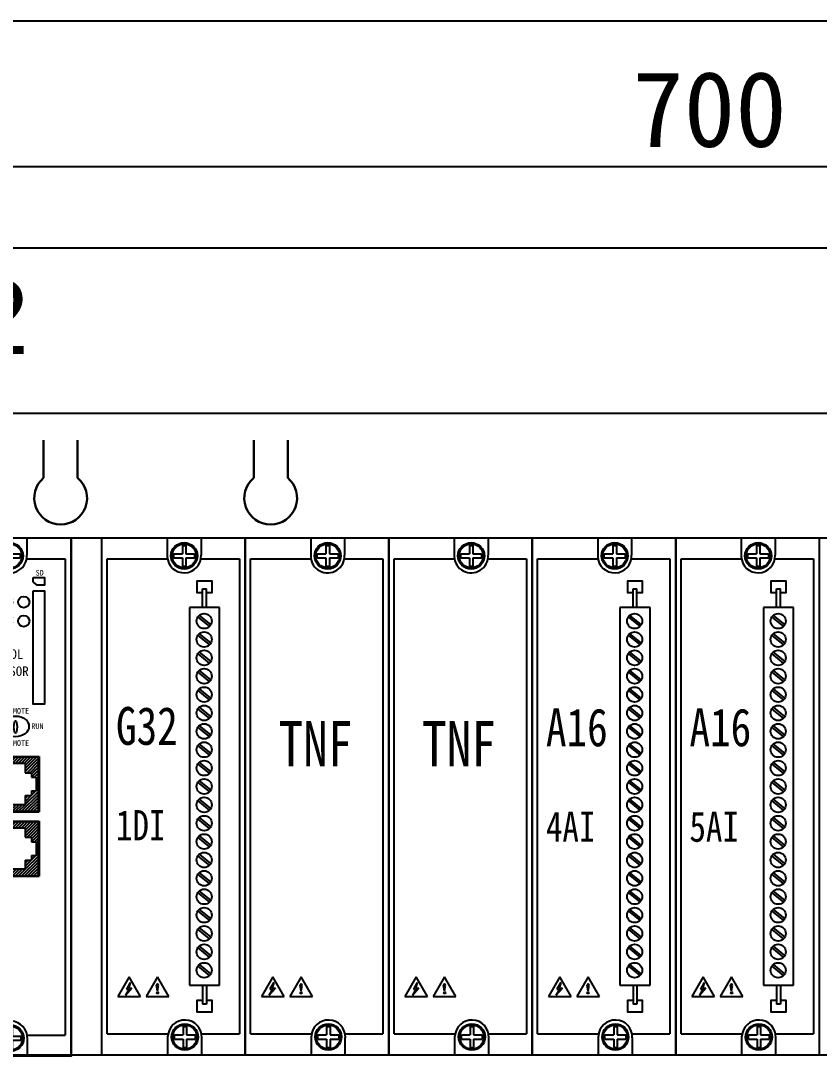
# Model space of a CAD drawing. Extents: x -156069 to -122631, y 9787 to 31117.
# Drawn here: x -150085.4 to -149874.4, y 26309 to 26582.6 of the extents above; entities that cross this region are included whole.
import ezdxf

# ---------------------------------------------------------------- set-up
doc = ezdxf.new("R2010")
doc.units = 0
doc.layers.get('0').update_dxf_attribs({"linetype": 'CONTINUOUS'})
doc.layers.get('DEFPOINTS').update_dxf_attribs({"linetype": 'CONTINUOUS'})
doc.layers.add('AM_0', color=7, linetype='CONTINUOUS', lineweight=30)
doc.layers.add('Title Block', color=7, linetype='CONTINUOUS')
doc.layers.add('증설con', color=4, linetype='CONTINUOUS')
doc.styles.add('Arial', font='arial.ttf')
doc.styles.get("Standard").update_dxf_attribs({"font": ''})
doc.styles.get('Standard').set_extended_font_data('SimSun')
doc.dimstyles.get("Standard").update_dxf_attribs({"dimtxt": 0.18, "dimasz": 0.18, "dimexe": 0.18, "dimexo": 0.0625, "dimgap": 0.09, "dimtad": 0, "dimtih": 1, "dimtoh": 1, "dimdec": 4, "dimzin": 0, "dimdsep": 46, "dimtxsty": 'Standard', "dimcen": 0.09, "dimadec": 0, "dimazin": 0, "dimtfac": 1, "dimtdec": 4, "dimtofl": 0, "dimtmove": 0, "dimatfit": 3, "dimfxl": 1, "dimtolj": 1, "dimtzin": 0, "dimarcsym": 0})

# ---------------------------------------------------------------- blocks, each defined once
blk = doc.blocks.new('*D73')
at = {"color": 0, "lineweight": -2}
for p, q in [((-150253.36, 26523.23), (-150253.36, 26545.36)), ((-149553.36, 26523.23), (-149553.36, 26545.36)), ((-150233.36, 26544.11), (-149573.36, 26544.11))]:
    blk.add_line(p, q, dxfattribs=at)
at = {"color": 0}
for points in [[(-150233.36, 26547.45), (-150233.36, 26540.78), (-150253.36, 26544.11)], [(-149573.36, 26547.45), (-149573.36, 26540.78), (-149553.36, 26544.11)]]:
    blk.add_solid(points, dxfattribs=at)
at = {"layer": 'DEFPOINTS', "color": 0}
for p in [(-149553.36, 26544.11), (-150253.36, 26522.61), (-149553.36, 26522.61)]:
    blk.add_point(p, dxfattribs=at)
at = {"color": 0, "insert": (-149903.36, 26559.11), "char_height": 20, "attachment_point": 5}
blk.add_mtext('\\A1;700', dxfattribs=at)
blk = doc.blocks.new('900CP1-0200(2)')
for p, q in [((20666.52, 3996), (20666.52, 3991.02)), ((20675.51, 3996), (20675.51, 3991.37)), ((20650.62, 3864.61), (20650.62, 3990.39)), ((20650.62, 3990.39), (20666.59, 3990.39)), ((20675.44, 3990.39), (20685.62, 3990.39)), ((20685.62, 3990.39), (20685.62, 3864.61)), ((20650.62, 3864.61), (20666.77, 3864.61)), ((20666.7, 3859), (20666.7, 3863.98)), ((20675.62, 3864.61), (20685.62, 3864.61)), ((20675.69, 3859), (20675.69, 3863.63))]:
    blk.add_line(p, q)
at = {"color": 7}
for p, q in [((20670.57, 3993.97), (20670.57, 3991.74)), ((20670.57, 3993.97), (20671.47, 3993.97)), ((20671.47, 3993.97), (20671.47, 3991.74)), ((20668.25, 3991.74), (20670.57, 3991.74)), ((20668.25, 3990.67), (20668.25, 3991.74)), ((20668.25, 3990.67), (20670.57, 3990.67)), ((20670.57, 3990.67), (20670.57, 3988.44)), ((20671.47, 3991.74), (20673.78, 3991.74)), ((20671.47, 3990.67), (20671.47, 3988.44)), ((20671.47, 3990.67), (20673.78, 3990.67)), ((20670.57, 3988.44), (20671.47, 3988.44)), ((20666.16, 3938.21), (20666.16, 3923.63)), ((20666.16, 3938.21), (20678.76, 3938.21)), ((20678.76, 3938.21), (20678.76, 3923.63)), ((20666.16, 3923.63), (20678.76, 3923.63)), ((20666.16, 3921.14), (20666.16, 3906.56)), ((20666.16, 3921.14), (20678.76, 3921.14)), ((20678.76, 3921.14), (20678.76, 3906.56)), ((20666.16, 3906.56), (20678.76, 3906.56)), ((20670.75, 3866.56), (20670.75, 3864.33)), ((20670.75, 3866.56), (20671.65, 3866.56)), ((20671.65, 3866.56), (20671.65, 3864.33)), ((20668.44, 3864.33), (20670.75, 3864.33)), ((20668.44, 3863.26), (20668.44, 3864.33)), ((20671.65, 3864.33), (20673.96, 3864.33)), ((20668.44, 3863.26), (20670.75, 3863.26)), ((20670.75, 3863.26), (20670.75, 3861.03)), ((20670.75, 3861.03), (20671.65, 3861.03)), ((20671.65, 3863.26), (20671.65, 3861.03)), ((20671.65, 3863.26), (20673.96, 3863.26))]:
    blk.add_line(p, q, dxfattribs=at)
blk.add_lwpolyline([(20649.2, 3996), (20687.2, 3996), (20687.2, 3859), (20649.2, 3859)], close=True)
for centre, radius in [((20671.02, 3991.2), 3.5), ((20671.02, 3991.2), 3.18), ((20671.2, 3863.8), 3.5), ((20671.2, 3863.8), 3.18)]:
    blk.add_circle(centre, radius, dxfattribs=at)
for centre, start, end in [((20671.02, 3991.2), 182.2997, 2.2997), ((20671.2, 3863.8), 357.7003, 177.7003)]:
    blk.add_arc(centre, 4.5, start, end)
for centre, major_axis, ratio in [((20672.54, 3946.16), (3.55, 0), 0.766082), ((20672.54, 3946), (0, -1.67), 0.245099)]:
    blk.add_ellipse(centre, major_axis=major_axis, ratio=ratio)
at = {"layer": 'Title Block', "color": 0}
for p, q in [((20673.78, 3991.74), (20673.78, 3990.67)), ((20677.2, 3984.25), (20677.2, 3985.5)), ((20677.2, 3984.25), (20678.2, 3983.5)), ((20673.96, 3864.33), (20673.96, 3863.26))]:
    blk.add_line(p, q, dxfattribs=at)
blk.add_lwpolyline([(20677.2, 3985.5), (20680.2, 3985.5), (20680.2, 3983.5), (20678.2, 3983.5)], dxfattribs=at)
blk.add_lwpolyline([(20677.2, 3982), (20680.2, 3982), (20680.2, 3952), (20677.2, 3952)], close=True, dxfattribs=at)
for centre in [(20674.7, 3979), (20674.7, 3974)]:
    blk.add_circle(centre, 1.5, dxfattribs=at)
at = {"layer": '증설con', "color": 7}
for p, q in [((20666.34, 3938.12), (20678.58, 3938.12)), ((20666.34, 3923.72), (20666.34, 3938.12)), ((20668.79, 3938.12), (20666.34, 3935.67)), ((20668, 3938.12), (20666.34, 3936.47)), ((20669.42, 3938.12), (20666.34, 3935.04)), ((20667.2, 3938.12), (20666.34, 3937.26)), ((20670.22, 3938.12), (20668.47, 3936.37)), ((20671.01, 3938.12), (20669.26, 3936.37)), ((20671.81, 3938.12), (20670.06, 3936.37)), ((20672.6, 3938.12), (20670.85, 3936.37)), ((20673.4, 3938.12), (20671.65, 3936.37)), ((20674.19, 3938.12), (20672.44, 3936.37)), ((20674.99, 3938.12), (20673.24, 3936.37)), ((20675.79, 3938.12), (20674.03, 3936.37)), ((20676.58, 3938.12), (20674.83, 3936.37)), ((20678.17, 3938.12), (20675.07, 3935.02)), ((20677.38, 3938.12), (20675.07, 3935.82)), ((20678.58, 3937.74), (20675.07, 3934.23)), ((20678.58, 3923.72), (20678.58, 3938.12)), ((20678.58, 3924.03), (20678.58, 3937.8)), ((20668.14, 3936.05), (20666.34, 3934.25)), ((20668.14, 3935.09), (20666.34, 3933.29)), ((20675.07, 3936.37), (20668.14, 3936.37)), ((20668.14, 3936.37), (20668.14, 3925.47)), ((20675.07, 3936.37), (20675.07, 3933.93)), ((20678.58, 3936.94), (20675.58, 3933.93)), ((20678.58, 3936.15), (20676.37, 3933.93)), ((20678.58, 3935.35), (20676.78, 3933.55)), ((20678.58, 3934.56), (20676.78, 3932.76)), ((20668.14, 3934.29), (20666.34, 3932.49)), ((20668.14, 3933.5), (20666.34, 3931.7)), ((20668.14, 3932.7), (20666.34, 3930.9)), ((20668.14, 3931.9), (20666.34, 3930.1)), ((20675.07, 3933.93), (20676.78, 3933.93)), ((20676.78, 3933.93), (20676.78, 3932.72)), ((20676.78, 3932.72), (20677.95, 3932.72)), ((20678.58, 3933.76), (20677.54, 3932.72)), ((20678.58, 3932.96), (20677.95, 3932.33)), ((20677.95, 3932.72), (20677.95, 3929.12)), ((20678.58, 3932.17), (20677.95, 3931.54)), ((20667.96, 3930.92), (20666.34, 3929.31)), ((20668.14, 3930.31), (20666.34, 3928.51)), ((20668.14, 3929.52), (20666.34, 3927.72)), ((20667.16, 3930.92), (20667.15, 3930.91)), ((20668.14, 3931.11), (20667.96, 3930.92)), ((20678.58, 3928.99), (20675.07, 3925.48)), ((20676.78, 3929.12), (20676.78, 3927.9)), ((20676.78, 3929.12), (20677.95, 3929.12)), ((20677.13, 3929.12), (20676.78, 3928.78)), ((20677.92, 3929.12), (20676.78, 3927.98)), ((20678.58, 3931.37), (20677.95, 3930.74)), ((20678.58, 3930.58), (20677.95, 3929.95)), ((20678.58, 3929.78), (20677.95, 3929.15)), ((20668.14, 3928.72), (20666.34, 3926.92)), ((20668.14, 3927.93), (20666.34, 3926.13)), ((20668.14, 3927.13), (20666.34, 3925.33)), ((20668.14, 3926.34), (20666.34, 3924.54)), ((20678.58, 3928.19), (20674.11, 3923.72)), ((20678.58, 3927.4), (20674.91, 3923.72)), ((20675.07, 3927.9), (20675.07, 3925.47)), ((20676.71, 3927.9), (20675.07, 3926.27)), ((20675.07, 3927.9), (20676.78, 3927.9)), ((20675.12, 3927.9), (20675.07, 3927.86)), ((20675.91, 3927.9), (20675.07, 3927.07)), ((20678.58, 3926.6), (20675.7, 3923.72)), ((20668.14, 3925.54), (20666.34, 3923.74)), ((20666.34, 3923.72), (20678.58, 3923.72)), ((20668.87, 3925.47), (20667.12, 3923.72)), ((20669.43, 3925.4), (20667.75, 3923.72)), ((20675.07, 3925.47), (20668.14, 3925.47)), ((20670.29, 3925.47), (20668.54, 3923.72)), ((20671.02, 3925.4), (20669.34, 3923.72)), ((20671.02, 3924.61), (20670.14, 3923.72)), ((20672.68, 3925.47), (20670.93, 3923.72)), ((20671.89, 3925.47), (20671.02, 3924.61)), ((20671.09, 3925.47), (20671.02, 3925.4)), ((20673.48, 3925.47), (20671.73, 3923.72)), ((20674.27, 3925.47), (20672.52, 3923.72)), ((20675.07, 3925.47), (20673.32, 3923.72)), ((20678.58, 3925.8), (20676.5, 3923.72)), ((20678.58, 3925.01), (20677.29, 3923.72)), ((20678.58, 3924.21), (20678.09, 3923.72)), ((20666.34, 3921.05), (20678.58, 3921.05)), ((20666.34, 3906.65), (20666.34, 3921.05)), ((20668.79, 3921.05), (20666.34, 3918.6)), ((20668, 3921.05), (20666.34, 3919.4)), ((20669.42, 3921.05), (20666.34, 3917.97)), ((20667.2, 3921.05), (20666.34, 3920.19)), ((20670.22, 3921.05), (20668.47, 3919.3)), ((20671.01, 3921.05), (20669.26, 3919.3)), ((20671.81, 3921.05), (20670.06, 3919.3)), ((20672.6, 3921.05), (20670.85, 3919.3)), ((20673.4, 3921.05), (20671.65, 3919.3)), ((20674.19, 3921.05), (20672.44, 3919.3)), ((20674.99, 3921.05), (20673.24, 3919.3)), ((20675.79, 3921.05), (20674.03, 3919.3)), ((20676.58, 3921.05), (20674.83, 3919.3)), ((20678.17, 3921.05), (20675.07, 3917.95)), ((20677.38, 3921.05), (20675.07, 3918.75)), ((20678.58, 3906.65), (20678.58, 3921.05)), ((20668.14, 3918.97), (20666.34, 3917.17)), ((20668.14, 3918.01), (20666.34, 3916.21)), ((20675.07, 3919.3), (20668.14, 3919.3)), ((20668.14, 3919.3), (20668.14, 3908.4)), ((20678.58, 3920.66), (20675.07, 3917.15)), ((20675.07, 3919.3), (20675.07, 3916.86)), ((20678.58, 3919.87), (20675.58, 3916.86)), ((20678.58, 3919.07), (20676.37, 3916.86)), ((20678.58, 3918.28), (20676.78, 3916.48)), ((20678.58, 3906.96), (20678.58, 3920.73)), ((20668.14, 3917.22), (20666.34, 3915.42)), ((20668.14, 3916.42), (20666.34, 3914.62)), ((20668.14, 3915.63), (20666.34, 3913.83)), ((20675.07, 3916.86), (20676.78, 3916.86)), ((20678.58, 3917.48), (20676.78, 3915.68)), ((20676.78, 3916.86), (20676.78, 3915.65)), ((20676.78, 3915.65), (20677.95, 3915.65)), ((20678.58, 3916.69), (20677.54, 3915.65)), ((20678.58, 3915.89), (20677.95, 3915.26)), ((20677.95, 3915.65), (20677.95, 3912.05)), ((20668.14, 3914.83), (20666.34, 3913.03)), ((20667.96, 3913.85), (20666.34, 3912.24)), ((20668.14, 3913.24), (20666.34, 3911.44)), ((20667.16, 3913.85), (20667.15, 3913.84)), ((20668.14, 3914.04), (20667.96, 3913.85)), ((20678.58, 3915.1), (20677.95, 3914.47)), ((20678.58, 3914.3), (20677.95, 3913.67)), ((20678.58, 3913.5), (20677.95, 3912.87)), ((20678.58, 3912.71), (20677.95, 3912.08)), ((20668.14, 3912.45), (20666.34, 3910.65)), ((20668.14, 3911.65), (20666.34, 3909.85)), ((20668.14, 3910.85), (20666.34, 3909.05)), ((20668.14, 3910.06), (20666.34, 3908.26)), ((20678.58, 3911.12), (20674.11, 3906.65)), ((20678.58, 3910.32), (20674.91, 3906.65)), ((20678.58, 3911.91), (20675.07, 3908.4)), ((20675.07, 3910.83), (20675.07, 3908.4)), ((20676.71, 3910.83), (20675.07, 3909.2)), ((20675.07, 3910.83), (20676.78, 3910.83)), ((20675.12, 3910.83), (20675.07, 3910.79)), ((20675.91, 3910.83), (20675.07, 3909.99)), ((20676.78, 3912.05), (20676.78, 3910.83)), ((20676.78, 3912.05), (20677.95, 3912.05)), ((20677.13, 3912.05), (20676.78, 3911.7)), ((20677.92, 3912.05), (20676.78, 3910.91)), ((20668.14, 3909.26), (20666.34, 3907.46)), ((20668.14, 3908.47), (20666.34, 3906.67)), ((20668.87, 3908.4), (20667.12, 3906.65)), ((20669.43, 3908.33), (20667.75, 3906.65)), ((20675.07, 3908.4), (20668.14, 3908.4)), ((20670.29, 3908.4), (20668.54, 3906.65)), ((20671.02, 3908.33), (20669.34, 3906.65)), ((20671.02, 3907.54), (20670.14, 3906.65)), ((20672.68, 3908.4), (20670.93, 3906.65)), ((20671.89, 3908.4), (20671.02, 3907.54)), ((20671.09, 3908.4), (20671.02, 3908.33)), ((20673.48, 3908.4), (20671.73, 3906.65)), ((20674.27, 3908.4), (20672.52, 3906.65)), ((20675.07, 3908.4), (20673.32, 3906.65)), ((20678.58, 3909.53), (20675.7, 3906.65)), ((20678.58, 3908.73), (20676.5, 3906.65)), ((20678.58, 3907.94), (20677.29, 3906.65)), ((20678.58, 3907.14), (20678.09, 3906.65)), ((20666.34, 3906.65), (20678.58, 3906.65))]:
    blk.add_line(p, q, dxfattribs=at)
at = {"layer": 'Title Block', "color": 0, "attachment_point": 1}
for s, insert, char_height in [('  SD', (20675.7, 3987.5), 1.5), ('STATUS', (20665.7, 3980), 1.5), (' ROLE', (20666.7, 3975), 1.5), ('CONTROL', (20662.7, 3966.5), 2.5), ('PROCESSOR', (20660.7, 3962), 2.5), ('900C30', (20665.2, 3958), 1.5), ('REMOTE', (20669.7, 3951), 1.5), ('STOP', (20664.2, 3947), 1.5), ('RUN', (20676.7, 3947), 1.5), ('REMOTE', (20669.7, 3942.5), 1.5)]:
    blk.add_mtext_dynamic_manual_height_columns(s, width=8, gutter_width=1, heights=[0], dxfattribs=dict(at, insert=insert, char_height=char_height))
blk = doc.blocks.new('900TNF-0200(2)')
for p, q in [((20775.63, 3996), (20775.63, 3991.02)), ((20784.61, 3996), (20784.61, 3991.37)), ((20759.72, 3864.61), (20759.72, 3990.39)), ((20759.72, 3990.39), (20775.7, 3990.39)), ((20784.54, 3990.39), (20794.73, 3990.39)), ((20794.73, 3990.39), (20794.73, 3864.61)), ((20759.72, 3864.61), (20775.88, 3864.61)), ((20775.81, 3859), (20775.81, 3863.98)), ((20784.72, 3864.61), (20794.73, 3864.61)), ((20784.79, 3859), (20784.79, 3863.63))]:
    blk.add_line(p, q)
at = {"color": 7}
for p, q in [((20779.67, 3993.97), (20779.67, 3991.74)), ((20779.67, 3993.97), (20780.57, 3993.97)), ((20780.57, 3993.97), (20780.57, 3991.74)), ((20777.36, 3991.74), (20779.67, 3991.74)), ((20777.36, 3990.67), (20777.36, 3991.74)), ((20777.36, 3990.67), (20779.67, 3990.67)), ((20779.67, 3990.67), (20779.67, 3988.44)), ((20780.57, 3991.74), (20782.88, 3991.74)), ((20780.57, 3990.67), (20780.57, 3988.44)), ((20780.57, 3990.67), (20782.88, 3990.67)), ((20779.67, 3988.44), (20780.57, 3988.44)), ((20777.54, 3864.33), (20779.85, 3864.33)), ((20777.54, 3863.26), (20777.54, 3864.33)), ((20779.85, 3866.56), (20779.85, 3864.33)), ((20779.85, 3866.56), (20780.75, 3866.56)), ((20780.75, 3866.56), (20780.75, 3864.33)), ((20780.75, 3864.33), (20783.06, 3864.33)), ((20777.54, 3863.26), (20779.85, 3863.26)), ((20779.85, 3863.26), (20779.85, 3861.03)), ((20780.75, 3863.26), (20780.75, 3861.03)), ((20780.75, 3863.26), (20783.06, 3863.26)), ((20779.85, 3861.03), (20780.75, 3861.03))]:
    blk.add_line(p, q, dxfattribs=at)
blk.add_lwpolyline([(20758.3, 3996), (20796.3, 3996), (20796.3, 3859), (20758.3, 3859)], close=True)
for centre, radius in [((20780.12, 3991.2), 3.5), ((20780.12, 3991.2), 3.18), ((20780.3, 3863.8), 3.5), ((20780.3, 3863.8), 3.18)]:
    blk.add_circle(centre, radius, dxfattribs=at)
for centre, start, end in [((20780.12, 3991.2), 182.2997, 2.2997), ((20780.3, 3863.8), 357.7003, 177.7003)]:
    blk.add_arc(centre, 4.5, start, end)
at = {"layer": 'Title Block', "color": 0}
for p, q in [((20782.88, 3991.74), (20782.88, 3990.67)), ((20765.58, 3879.7), (20762.58, 3874.5)), ((20765.83, 3878.23), (20764.83, 3876.5)), ((20765.83, 3878.23), (20765.43, 3876.75)), ((20768.58, 3874.5), (20765.58, 3879.7)), ((20773.08, 3879.7), (20770.08, 3874.5)), ((20776.08, 3874.5), (20773.08, 3879.7)), ((20766.3, 3876.75), (20764.58, 3874.77)), ((20765.58, 3876.5), (20764.58, 3874.77)), ((20764.83, 3876.5), (20765.58, 3876.5)), ((20765.43, 3876.75), (20766.3, 3876.75)), ((20773.08, 3876), (20772.81, 3877.52)), ((20773.08, 3876), (20773.34, 3877.52)), ((20762.58, 3874.5), (20768.58, 3874.5)), ((20770.08, 3874.5), (20776.08, 3874.5)), ((20783.06, 3864.33), (20783.06, 3863.26))]:
    blk.add_line(p, q, dxfattribs=at)
blk.add_circle((20773.08, 3875.5), 0.2, dxfattribs=at)
blk.add_arc((20773.08, 3877.48), 0.27, 5.3002, 177.3905, dxfattribs=at)
at = {"insert": (20767.11, 3947.45), "char_height": 12, "width": 35, "attachment_point": 1}
blk.add_mtext('{\\W0.8;TNF}', dxfattribs=at)

msp = doc.modelspace()

# ---------------------------------------------------------------- linework, layer by layer
at = {"color": 6}
msp.add_line((-150302.73629, 26582.60839), (-149502.73629, 26582.60839), dxfattribs=at)
at = {"color": 4}
msp.add_line((-150253.36129, 26522.6084), (-149553.36129, 26522.60839), dxfattribs=at)
for p, q in [((-149666.18285, 26478.77278), (-150113.15522, 26478.77278)), ((-150072.08183, 26308.97771), (-150072.08183, 26445.97923)), ((-150046.66692, 26445.97923), (-150046.66692, 26441.01323)), ((-150037.69714, 26445.97923), (-150037.69714, 26441.36005)), ((-149932.90404, 26445.97923), (-149932.90404, 26441.01323)), ((-149923.93426, 26445.97923), (-149923.93426, 26441.36005)), ((-149894.98308, 26445.97923), (-149894.98308, 26441.01323)), ((-149886.0133, 26445.97923), (-149886.0133, 26441.36005)), ((-150062.53774, 26440.37872), (-150046.59599, 26440.37872)), ((-150062.53774, 26314.8647), (-150062.53774, 26440.37872)), ((-150037.76858, 26440.37872), (-150027.60437, 26440.37872)), ((-150027.60437, 26440.37872), (-150027.60437, 26314.8647)), ((-149948.77486, 26440.37872), (-149932.83311, 26440.37872)), ((-149948.77486, 26314.8647), (-149948.77486, 26440.37872)), ((-149924.0057, 26440.37872), (-149913.84149, 26440.37872)), ((-149913.84149, 26440.37872), (-149913.84149, 26314.8647)), ((-149913.84149, 26440.37872), (-149913.84149, 26314.8647)), ((-149910.8539, 26440.37872), (-149894.91215, 26440.37872)), ((-149910.8539, 26314.8647), (-149910.8539, 26440.37872)), ((-149886.08474, 26440.37872), (-149875.92053, 26440.37872)), ((-149875.92053, 26440.37872), (-149875.92053, 26314.8647)), ((-149875.92053, 26440.37872), (-149875.92053, 26314.8647)), ((-150062.53774, 26314.8647), (-150046.41589, 26314.8647)), ((-150037.58849, 26314.8647), (-150027.60437, 26314.8647)), ((-149948.77486, 26314.8647), (-149932.65301, 26314.8647)), ((-149923.82561, 26314.8647), (-149913.84149, 26314.8647)), ((-149910.8539, 26314.8647), (-149894.73205, 26314.8647)), ((-149885.90465, 26314.8647), (-149875.92053, 26314.8647)), ((-150046.48682, 26309.26419), (-150046.48682, 26314.23019)), ((-150037.51704, 26309.26419), (-150037.51704, 26313.88337)), ((-149932.72394, 26309.26419), (-149932.72394, 26314.23019)), ((-149923.75416, 26309.26419), (-149923.75416, 26313.88337)), ((-149894.80298, 26309.26419), (-149894.80298, 26314.23019)), ((-149885.8332, 26309.26419), (-149885.8332, 26313.88337))]:
    msp.add_line(p, q)
at = {"color": 7}
for p, q in [((-150042.62999, 26443.94916), (-150042.62999, 26441.72557)), ((-150042.62999, 26443.94916), (-150041.73458, 26443.94916)), ((-150041.73458, 26443.94916), (-150041.73458, 26441.72557)), ((-149928.86711, 26443.94916), (-149928.86711, 26441.72557)), ((-149928.86711, 26443.94916), (-149927.9717, 26443.94916)), ((-149927.9717, 26443.94916), (-149927.9717, 26441.72557)), ((-149890.94615, 26443.94916), (-149890.94615, 26441.72557)), ((-149890.94615, 26443.94916), (-149890.05074, 26443.94916)), ((-149890.05074, 26443.94916), (-149890.05074, 26441.72557)), ((-150044.93812, 26441.72557), (-150042.62999, 26441.72557)), ((-150044.93812, 26440.66108), (-150044.93812, 26441.72557)), ((-150044.93812, 26440.66108), (-150042.62999, 26440.66108)), ((-150042.62999, 26440.66108), (-150042.62999, 26438.43749)), ((-150041.73458, 26441.72557), (-150039.42645, 26441.72557)), ((-150041.73458, 26440.66108), (-150041.73458, 26438.43749)), ((-150041.73458, 26440.66108), (-150039.42645, 26440.66108)), ((-149931.17524, 26441.72557), (-149928.86711, 26441.72557)), ((-149931.17524, 26440.66108), (-149931.17524, 26441.72557)), ((-149931.17524, 26440.66108), (-149928.86711, 26440.66108)), ((-149928.86711, 26440.66108), (-149928.86711, 26438.43749)), ((-149927.9717, 26441.72557), (-149925.66357, 26441.72557)), ((-149927.9717, 26440.66108), (-149927.9717, 26438.43749)), ((-149927.9717, 26440.66108), (-149925.66357, 26440.66108)), ((-149893.25428, 26441.72557), (-149890.94615, 26441.72557)), ((-149893.25428, 26440.66108), (-149893.25428, 26441.72557)), ((-149893.25428, 26440.66108), (-149890.94615, 26440.66108)), ((-149890.94615, 26440.66108), (-149890.94615, 26438.43749)), ((-149890.05074, 26441.72557), (-149887.74261, 26441.72557)), ((-149890.05074, 26440.66108), (-149890.05074, 26438.43749)), ((-149890.05074, 26440.66108), (-149887.74261, 26440.66108)), ((-150042.62999, 26438.43749), (-150041.73458, 26438.43749)), ((-149928.86711, 26438.43749), (-149927.9717, 26438.43749)), ((-149890.94615, 26438.43749), (-149890.05074, 26438.43749)), ((-150040.80469, 26427.51771), (-150040.80469, 26327.72571)), ((-150032.82133, 26427.51771), (-150040.80469, 26427.51771)), ((-150032.82133, 26327.72571), (-150032.82133, 26427.51771)), ((-149927.04181, 26427.51771), (-149927.04181, 26327.72571)), ((-149919.05845, 26427.51771), (-149927.04181, 26427.51771)), ((-149919.05845, 26327.72571), (-149919.05845, 26427.51771)), ((-149889.12085, 26427.51771), (-149889.12085, 26327.72571)), ((-149881.13749, 26427.51771), (-149889.12085, 26427.51771)), ((-149881.13749, 26327.72571), (-149881.13749, 26427.51771)), ((-150038.55517, 26425.00381), (-150035.56085, 26422.58818)), ((-150038.22989, 26425.45071), (-150035.23557, 26423.03509)), ((-149924.79229, 26425.00381), (-149921.79797, 26422.58818)), ((-149924.46701, 26425.45071), (-149921.47269, 26423.03509)), ((-149886.87133, 26425.00381), (-149883.87701, 26422.58818)), ((-149886.54605, 26425.45071), (-149883.55173, 26423.03509)), ((-150038.55517, 26420.14772), (-150035.56085, 26417.7321)), ((-150038.22989, 26420.59462), (-150035.23557, 26418.179)), ((-149924.79229, 26420.14772), (-149921.79797, 26417.7321)), ((-149924.46701, 26420.59462), (-149921.47269, 26418.179)), ((-149886.87133, 26420.14772), (-149883.87701, 26417.7321)), ((-149886.54605, 26420.59462), (-149883.55173, 26418.179)), ((-150038.55517, 26415.29163), (-150035.56085, 26412.87601)), ((-150038.22989, 26415.73854), (-150035.23557, 26413.32291)), ((-149924.79229, 26415.29163), (-149921.79797, 26412.87601)), ((-149924.46701, 26415.73854), (-149921.47269, 26413.32291)), ((-149886.87133, 26415.29163), (-149883.87701, 26412.87601)), ((-149886.54605, 26415.73854), (-149883.55173, 26413.32291)), ((-150038.22989, 26410.88245), (-150035.23557, 26408.46683)), ((-149924.46701, 26410.88245), (-149921.47269, 26408.46683)), ((-149886.54605, 26410.88245), (-149883.55173, 26408.46683)), ((-150038.55517, 26410.43554), (-150035.56085, 26408.01992)), ((-149924.79229, 26410.43554), (-149921.79797, 26408.01992)), ((-149886.87133, 26410.43554), (-149883.87701, 26408.01992)), ((-150038.55517, 26405.57945), (-150035.56085, 26403.16383)), ((-150038.22989, 26406.02636), (-150035.23557, 26403.61074)), ((-149924.79229, 26405.57945), (-149921.79797, 26403.16383)), ((-149924.46701, 26406.02636), (-149921.47269, 26403.61074)), ((-149886.87133, 26405.57945), (-149883.87701, 26403.16383)), ((-149886.54605, 26406.02636), (-149883.55173, 26403.61074)), ((-150038.55517, 26400.72337), (-150035.56085, 26398.30774)), ((-150038.22989, 26401.17027), (-150035.23557, 26398.75465)), ((-149924.79229, 26400.72337), (-149921.79797, 26398.30774)), ((-149924.46701, 26401.17027), (-149921.47269, 26398.75465)), ((-149886.87133, 26400.72337), (-149883.87701, 26398.30774)), ((-149886.54605, 26401.17027), (-149883.55173, 26398.75465)), ((-150038.55517, 26395.86728), (-150035.56085, 26393.45166)), ((-150038.22989, 26396.31418), (-150035.23557, 26393.89856)), ((-149924.79229, 26395.86728), (-149921.79797, 26393.45166)), ((-149924.46701, 26396.31418), (-149921.47269, 26393.89856)), ((-149886.87133, 26395.86728), (-149883.87701, 26393.45166)), ((-149886.54605, 26396.31418), (-149883.55173, 26393.89856)), ((-150038.22989, 26391.4581), (-150035.23557, 26389.04247)), ((-149924.46701, 26391.4581), (-149921.47269, 26389.04247)), ((-149886.54605, 26391.4581), (-149883.55173, 26389.04247)), ((-150038.55517, 26391.01119), (-150035.56085, 26388.59557)), ((-149924.79229, 26391.01119), (-149921.79797, 26388.59557)), ((-149886.87133, 26391.01119), (-149883.87701, 26388.59557)), ((-150038.55517, 26386.1551), (-150035.56085, 26383.73948)), ((-150038.22989, 26386.60201), (-150035.23557, 26384.18639)), ((-149924.79229, 26386.1551), (-149921.79797, 26383.73948)), ((-149924.46701, 26386.60201), (-149921.47269, 26384.18639)), ((-149886.87133, 26386.1551), (-149883.87701, 26383.73948)), ((-149886.54605, 26386.60201), (-149883.55173, 26384.18639)), ((-150038.55517, 26381.29901), (-150035.56085, 26378.88339)), ((-150038.22989, 26381.74592), (-150035.23557, 26379.3303)), ((-149924.79229, 26381.29901), (-149921.79797, 26378.88339)), ((-149924.46701, 26381.74592), (-149921.47269, 26379.3303)), ((-149886.87133, 26381.29901), (-149883.87701, 26378.88339)), ((-149886.54605, 26381.74592), (-149883.55173, 26379.3303)), ((-150038.55517, 26376.44292), (-150035.56085, 26374.0273)), ((-150038.22989, 26376.88983), (-150035.23557, 26374.47421)), ((-149924.79229, 26376.44292), (-149921.79797, 26374.0273)), ((-149924.46701, 26376.88983), (-149921.47269, 26374.47421)), ((-149886.87133, 26376.44292), (-149883.87701, 26374.0273)), ((-149886.54605, 26376.88983), (-149883.55173, 26374.47421)), ((-150038.55517, 26371.58684), (-150035.56085, 26369.17121)), ((-150038.22989, 26372.03374), (-150035.23557, 26369.61812)), ((-149924.79229, 26371.58684), (-149921.79797, 26369.17121)), ((-149924.46701, 26372.03374), (-149921.47269, 26369.61812)), ((-149886.87133, 26371.58684), (-149883.87701, 26369.17121)), ((-149886.54605, 26372.03374), (-149883.55173, 26369.61812)), ((-150038.55517, 26366.73075), (-150035.56085, 26364.31513)), ((-150038.22989, 26367.17766), (-150035.23557, 26364.76203)), ((-149924.79229, 26366.73075), (-149921.79797, 26364.31513)), ((-149924.46701, 26367.17766), (-149921.47269, 26364.76203)), ((-149886.87133, 26366.73075), (-149883.87701, 26364.31513)), ((-149886.54605, 26367.17766), (-149883.55173, 26364.76203)), ((-150038.55517, 26361.87466), (-150035.56085, 26359.45904)), ((-150038.22989, 26362.32157), (-150035.23557, 26359.90595)), ((-149924.79229, 26361.87466), (-149921.79797, 26359.45904)), ((-149924.46701, 26362.32157), (-149921.47269, 26359.90595)), ((-149886.87133, 26361.87466), (-149883.87701, 26359.45904)), ((-149886.54605, 26362.32157), (-149883.55173, 26359.90595)), ((-150038.55517, 26357.01857), (-150035.56085, 26354.60295)), ((-150038.22989, 26357.46548), (-150035.23557, 26355.04986)), ((-149924.79229, 26357.01857), (-149921.79797, 26354.60295)), ((-149924.46701, 26357.46548), (-149921.47269, 26355.04986)), ((-149886.87133, 26357.01857), (-149883.87701, 26354.60295)), ((-149886.54605, 26357.46548), (-149883.55173, 26355.04986)), ((-150038.55517, 26352.16248), (-150035.56085, 26349.74686)), ((-150038.22989, 26352.60939), (-150035.23557, 26350.19377)), ((-149924.79229, 26352.16248), (-149921.79797, 26349.74686)), ((-149924.46701, 26352.60939), (-149921.47269, 26350.19377)), ((-149886.87133, 26352.16248), (-149883.87701, 26349.74686)), ((-149886.54605, 26352.60939), (-149883.55173, 26350.19377)), ((-150038.22989, 26347.7533), (-150035.23557, 26345.33768)), ((-149924.46701, 26347.7533), (-149921.47269, 26345.33768)), ((-149886.54605, 26347.7533), (-149883.55173, 26345.33768)), ((-150038.55517, 26347.3064), (-150035.56085, 26344.89077)), ((-149924.79229, 26347.3064), (-149921.79797, 26344.89077)), ((-149886.87133, 26347.3064), (-149883.87701, 26344.89077)), ((-150038.55517, 26342.45031), (-150035.56085, 26340.03469)), ((-150038.22989, 26342.89722), (-150035.23557, 26340.48159)), ((-149924.79229, 26342.45031), (-149921.79797, 26340.03469)), ((-149924.46701, 26342.89722), (-149921.47269, 26340.48159)), ((-149886.87133, 26342.45031), (-149883.87701, 26340.03469)), ((-149886.54605, 26342.89722), (-149883.55173, 26340.48159)), ((-150038.55517, 26337.59422), (-150035.56085, 26335.1786)), ((-150038.22989, 26338.04113), (-150035.23557, 26335.62551)), ((-149924.79229, 26337.59422), (-149921.79797, 26335.1786)), ((-149924.46701, 26338.04113), (-149921.47269, 26335.62551)), ((-149886.87133, 26337.59422), (-149883.87701, 26335.1786)), ((-149886.54605, 26338.04113), (-149883.55173, 26335.62551)), ((-150038.55517, 26332.73813), (-150035.56085, 26330.32251)), ((-150038.22989, 26333.18504), (-150035.23557, 26330.76942)), ((-149924.79229, 26332.73813), (-149921.79797, 26330.32251)), ((-149924.46701, 26333.18504), (-149921.47269, 26330.76942)), ((-149886.87133, 26332.73813), (-149883.87701, 26330.32251)), ((-149886.54605, 26333.18504), (-149883.55173, 26330.76942)), ((-150040.80469, 26327.72571), (-150032.82133, 26327.72571)), ((-149927.04181, 26327.72571), (-149919.05845, 26327.72571)), ((-149889.12085, 26327.72571), (-149881.13749, 26327.72571)), ((-150042.44989, 26316.80594), (-150042.44989, 26314.58234)), ((-150042.44989, 26316.80594), (-150041.55449, 26316.80594)), ((-150041.55449, 26316.80594), (-150041.55449, 26314.58234)), ((-149928.68701, 26316.80594), (-149928.68701, 26314.58234)), ((-149928.68701, 26316.80594), (-149927.79161, 26316.80594)), ((-149927.79161, 26316.80594), (-149927.79161, 26314.58234)), ((-149890.76605, 26316.80594), (-149890.76605, 26314.58234)), ((-149890.76605, 26316.80594), (-149889.87065, 26316.80594)), ((-149889.87065, 26316.80594), (-149889.87065, 26314.58234)), ((-150044.75803, 26314.58234), (-150042.44989, 26314.58234)), ((-150044.75803, 26313.51785), (-150044.75803, 26314.58234)), ((-150044.75803, 26313.51785), (-150042.44989, 26313.51785)), ((-150042.44989, 26313.51785), (-150042.44989, 26311.29426)), ((-150041.55449, 26314.58234), (-150039.24635, 26314.58234)), ((-150041.55449, 26313.51785), (-150041.55449, 26311.29426)), ((-150041.55449, 26313.51785), (-150039.24635, 26313.51785)), ((-149930.99515, 26314.58234), (-149928.68701, 26314.58234)), ((-149930.99515, 26313.51785), (-149930.99515, 26314.58234)), ((-149930.99515, 26313.51785), (-149928.68701, 26313.51785)), ((-149928.68701, 26313.51785), (-149928.68701, 26311.29426)), ((-149927.79161, 26314.58234), (-149925.48347, 26314.58234)), ((-149927.79161, 26313.51785), (-149927.79161, 26311.29426)), ((-149927.79161, 26313.51785), (-149925.48347, 26313.51785)), ((-149893.07419, 26314.58234), (-149890.76605, 26314.58234)), ((-149893.07419, 26313.51785), (-149893.07419, 26314.58234)), ((-149893.07419, 26313.51785), (-149890.76605, 26313.51785)), ((-149890.76605, 26313.51785), (-149890.76605, 26311.29426)), ((-149889.87065, 26314.58234), (-149887.56251, 26314.58234)), ((-149889.87065, 26313.51785), (-149889.87065, 26311.29426)), ((-149889.87065, 26313.51785), (-149887.56251, 26313.51785)), ((-150042.44989, 26311.29426), (-150041.55449, 26311.29426)), ((-149928.68701, 26311.29426), (-149927.79161, 26311.29426)), ((-149890.76605, 26311.29426), (-149889.87065, 26311.29426))]:
    msp.add_line(p, q, dxfattribs=at)
for points in [[(-150182.53797, 26445.97923), (-149608.90491, 26445.97923), (-149608.90491, 26309.26419), (-150182.53797, 26309.26419)], [(-150063.95643, 26445.97923), (-150026.03547, 26445.97923), (-150026.03547, 26309.26419), (-150063.95643, 26309.26419)], [(-150026.03547, 26445.97923), (-149988.11451, 26445.97923), (-149988.11451, 26309.26419), (-150026.03547, 26309.26419)], [(-149988.11451, 26445.97923), (-149950.19355, 26445.97923), (-149950.19355, 26309.26419), (-149988.11451, 26309.26419)], [(-149950.19355, 26445.97923), (-149912.27259, 26445.97923), (-149912.27259, 26309.26419), (-149950.19355, 26309.26419)], [(-149912.27259, 26445.97923), (-149874.35163, 26445.97923), (-149874.35163, 26309.26419), (-149912.27259, 26309.26419)], [(-149912.27259, 26445.97923), (-149874.35163, 26445.97923), (-149874.35163, 26309.26419), (-149912.27259, 26309.26419)], [(-149912.27259, 26445.97923), (-149874.35163, 26445.97923), (-149874.35163, 26309.26419), (-149912.27259, 26309.26419)]]:
    msp.add_lwpolyline(points, close=True)
for centre, radius in [((-150042.18229, 26441.19332), 3.49272), ((-150042.18229, 26441.19332), 3.17252), ((-149928.41941, 26441.19332), 3.49272), ((-149928.41941, 26441.19332), 3.17252), ((-149890.49845, 26441.19332), 3.49272), ((-149890.49845, 26441.19332), 3.17252), ((-150036.90307, 26423.95977), 1.99584), ((-149923.14019, 26423.95977), 1.99584), ((-149885.21923, 26423.95977), 1.99584), ((-150036.90307, 26419.10368), 1.99584), ((-149923.14019, 26419.10368), 1.99584), ((-149885.21923, 26419.10368), 1.99584), ((-150036.90307, 26414.24759), 1.99584), ((-149923.14019, 26414.24759), 1.99584), ((-149885.21923, 26414.24759), 1.99584), ((-150036.90307, 26409.3915), 1.99584), ((-149923.14019, 26409.3915), 1.99584), ((-149885.21923, 26409.3915), 1.99584), ((-150036.90307, 26404.53541), 1.99584), ((-149923.14019, 26404.53541), 1.99584), ((-149885.21923, 26404.53541), 1.99584), ((-150036.90307, 26399.67933), 1.99584), ((-149923.14019, 26399.67933), 1.99584), ((-149885.21923, 26399.67933), 1.99584), ((-150036.90307, 26394.82324), 1.99584), ((-149923.14019, 26394.82324), 1.99584), ((-149885.21923, 26394.82324), 1.99584), ((-150036.90307, 26389.96715), 1.99584), ((-149923.14019, 26389.96715), 1.99584), ((-149885.21923, 26389.96715), 1.99584), ((-150036.90307, 26385.11106), 1.99584), ((-149923.14019, 26385.11106), 1.99584), ((-149885.21923, 26385.11106), 1.99584), ((-150036.90307, 26380.25497), 1.99584), ((-149923.14019, 26380.25497), 1.99584), ((-149885.21923, 26380.25497), 1.99584), ((-150036.90307, 26375.39888), 1.99584), ((-149923.14019, 26375.39888), 1.99584), ((-149885.21923, 26375.39888), 1.99584), ((-150036.90307, 26370.5428), 1.99584), ((-149923.14019, 26370.5428), 1.99584), ((-149885.21923, 26370.5428), 1.99584), ((-150036.90307, 26365.68671), 1.99584), ((-149923.14019, 26365.68671), 1.99584), ((-149885.21923, 26365.68671), 1.99584), ((-150036.90307, 26360.83062), 1.99584), ((-149923.14019, 26360.83062), 1.99584), ((-149885.21923, 26360.83062), 1.99584), ((-150036.90307, 26355.97453), 1.99584), ((-149923.14019, 26355.97453), 1.99584), ((-149885.21923, 26355.97453), 1.99584), ((-150036.90307, 26351.11844), 1.99584), ((-149923.14019, 26351.11844), 1.99584), ((-149885.21923, 26351.11844), 1.99584), ((-150036.90307, 26346.26236), 1.99584), ((-149923.14019, 26346.26236), 1.99584), ((-149885.21923, 26346.26236), 1.99584), ((-150036.90307, 26341.40627), 1.99584), ((-149923.14019, 26341.40627), 1.99584), ((-149885.21923, 26341.40627), 1.99584), ((-150036.90307, 26336.55018), 1.99584), ((-149923.14019, 26336.55018), 1.99584), ((-149885.21923, 26336.55018), 1.99584), ((-150036.90307, 26331.69409), 1.99584), ((-149923.14019, 26331.69409), 1.99584), ((-149885.21923, 26331.69409), 1.99584), ((-150042.00219, 26314.0501), 3.49272), ((-149928.23931, 26314.0501), 3.49272), ((-149890.31835, 26314.0501), 3.49272), ((-150042.00219, 26314.0501), 3.17252), ((-149928.23931, 26314.0501), 3.17252), ((-149890.31835, 26314.0501), 3.17252)]:
    msp.add_circle(centre, radius, dxfattribs=at)
for centre, start, end in [((-150042.18229, 26441.19332), 182.2996706, 2.2996706), ((-149928.41941, 26441.19332), 182.2996706, 2.2996706), ((-149890.49845, 26441.19332), 182.2996706, 2.2996706), ((-150042.00219, 26314.0501), 357.7003294, 177.7003294), ((-149928.23931, 26314.0501), 357.7003294, 177.7003294), ((-149890.31835, 26314.0501), 357.7003294, 177.7003294)]:
    msp.add_arc(centre, 4.48825, start, end)
at = {"layer": 'AM_0'}
for p, q in [((-150079.32322, 26461.80814), (-150079.32322, 26471.78734)), ((-150070.34194, 26461.80814), (-150070.34194, 26471.78734)), ((-150023.80858, 26461.80814), (-150023.80858, 26471.78734)), ((-150014.8273, 26461.80814), (-150014.8273, 26471.78734))]:
    msp.add_line(p, q, dxfattribs=at)
for centre in [(-150074.83258, 26456.45739), (-150019.31794, 26456.45739)]:
    msp.add_arc(centre, 6.98544, 130.0052009, 49.9947991, dxfattribs=at)
at = {"layer": 'Title Block', "color": 0}
for p, q in [((-150039.42645, 26441.72557), (-150039.42645, 26440.66108)), ((-149925.66357, 26441.72557), (-149925.66357, 26440.66108)), ((-149887.74261, 26441.72557), (-149887.74261, 26440.66108)), ((-150037.31197, 26427.51771), (-150037.31197, 26432.50731)), ((-150037.31197, 26432.50731), (-150036.31405, 26432.50731)), ((-150036.31405, 26427.51771), (-150036.31405, 26432.50731)), ((-149923.54909, 26427.51771), (-149923.54909, 26432.50731)), ((-149923.54909, 26432.50731), (-149922.55117, 26432.50731)), ((-149922.55117, 26427.51771), (-149922.55117, 26432.50731)), ((-149885.62813, 26427.51771), (-149885.62813, 26432.50731)), ((-149885.62813, 26432.50731), (-149884.63021, 26432.50731)), ((-149884.63021, 26427.51771), (-149884.63021, 26432.50731)), ((-150056.69422, 26329.9173), (-150059.68798, 26324.73195)), ((-150056.44474, 26328.45624), (-150057.44266, 26326.72779)), ((-150056.44474, 26328.45624), (-150056.83973, 26326.9821)), ((-150053.70046, 26324.73195), (-150056.69422, 26329.9173)), ((-150049.20982, 26329.9173), (-150052.20358, 26324.73195)), ((-150046.21606, 26324.73195), (-150049.20982, 26329.9173)), ((-149942.93134, 26329.9173), (-149945.9251, 26324.73195)), ((-149942.68186, 26328.45624), (-149943.67978, 26326.72779)), ((-149942.68186, 26328.45624), (-149943.07685, 26326.9821)), ((-149939.93758, 26324.73195), (-149942.93134, 26329.9173)), ((-149935.44694, 26329.9173), (-149938.4407, 26324.73195)), ((-149932.45318, 26324.73195), (-149935.44694, 26329.9173)), ((-149905.01038, 26329.9173), (-149908.00414, 26324.73195)), ((-149904.7609, 26328.45624), (-149905.75882, 26326.72779)), ((-149904.7609, 26328.45624), (-149905.15589, 26326.9821)), ((-149902.01662, 26324.73195), (-149905.01038, 26329.9173)), ((-149897.52598, 26329.9173), (-149900.51974, 26324.73195)), ((-149894.53222, 26324.73195), (-149897.52598, 26329.9173)), ((-150055.97502, 26326.9821), (-150057.69214, 26324.99934)), ((-150056.69422, 26326.72779), (-150057.69214, 26324.99934)), ((-150057.44266, 26326.72779), (-150056.69422, 26326.72779)), ((-150056.83973, 26326.9821), (-150055.97502, 26326.9821)), ((-150049.20982, 26326.22883), (-150049.47651, 26327.74133)), ((-150049.20982, 26326.22883), (-150048.94312, 26327.74133)), ((-150037.31197, 26327.72571), (-150037.31197, 26322.73611)), ((-150037.31197, 26327.72571), (-150036.31405, 26327.72571)), ((-150036.31405, 26327.72571), (-150036.31405, 26322.73611)), ((-149942.21214, 26326.9821), (-149943.92926, 26324.99934)), ((-149942.93134, 26326.72779), (-149943.92926, 26324.99934)), ((-149943.67978, 26326.72779), (-149942.93134, 26326.72779)), ((-149943.07685, 26326.9821), (-149942.21214, 26326.9821)), ((-149935.44694, 26326.22883), (-149935.71363, 26327.74133)), ((-149935.44694, 26326.22883), (-149935.18024, 26327.74133)), ((-149923.54909, 26327.72571), (-149923.54909, 26322.73611)), ((-149923.54909, 26327.72571), (-149922.55117, 26327.72571)), ((-149922.55117, 26327.72571), (-149922.55117, 26322.73611)), ((-149904.29118, 26326.9821), (-149906.0083, 26324.99934)), ((-149905.01038, 26326.72779), (-149906.0083, 26324.99934)), ((-149905.75882, 26326.72779), (-149905.01038, 26326.72779)), ((-149905.15589, 26326.9821), (-149904.29118, 26326.9821)), ((-149897.52598, 26326.22883), (-149897.79267, 26327.74133)), ((-149897.52598, 26326.22883), (-149897.25928, 26327.74133)), ((-149885.62813, 26327.72571), (-149885.62813, 26322.73611)), ((-149885.62813, 26327.72571), (-149884.63021, 26327.72571)), ((-149884.63021, 26327.72571), (-149884.63021, 26322.73611)), ((-150059.68798, 26324.73195), (-150053.70046, 26324.73195)), ((-150052.20358, 26324.73195), (-150046.21606, 26324.73195)), ((-149945.9251, 26324.73195), (-149939.93758, 26324.73195)), ((-149938.4407, 26324.73195), (-149932.45318, 26324.73195)), ((-149908.00414, 26324.73195), (-149902.01662, 26324.73195)), ((-149900.51974, 26324.73195), (-149894.53222, 26324.73195)), ((-150036.31405, 26322.73611), (-150037.31197, 26322.73611)), ((-149922.55117, 26322.73611), (-149923.54909, 26322.73611)), ((-149884.63021, 26322.73611), (-149885.62813, 26322.73611)), ((-150039.24635, 26314.58234), (-150039.24635, 26313.51785)), ((-149925.48347, 26314.58234), (-149925.48347, 26313.51785)), ((-149887.56251, 26314.58234), (-149887.56251, 26313.51785))]:
    msp.add_line(p, q, dxfattribs=at)
for points in [[(-150036.31405, 26431.50939), (-150034.81717, 26431.50939), (-150034.81717, 26434.50315), (-150038.80885, 26434.50315), (-150038.80885, 26431.50939), (-150037.31197, 26431.50939)], [(-149922.55117, 26431.50939), (-149921.05429, 26431.50939), (-149921.05429, 26434.50315), (-149925.04597, 26434.50315), (-149925.04597, 26431.50939), (-149923.54909, 26431.50939)], [(-149884.63021, 26431.50939), (-149883.13333, 26431.50939), (-149883.13333, 26434.50315), (-149887.12501, 26434.50315), (-149887.12501, 26431.50939), (-149885.62813, 26431.50939)], [(-150037.31197, 26323.73403), (-150038.80885, 26323.73403), (-150038.80885, 26320.74027), (-150034.81717, 26320.74027), (-150034.81717, 26323.73403), (-150036.31405, 26323.73403)], [(-149923.54909, 26323.73403), (-149925.04597, 26323.73403), (-149925.04597, 26320.74027), (-149921.05429, 26320.74027), (-149921.05429, 26323.73403), (-149922.55117, 26323.73403)], [(-149885.62813, 26323.73403), (-149887.12501, 26323.73403), (-149887.12501, 26320.74027), (-149883.13333, 26320.74027), (-149883.13333, 26323.73403), (-149884.63021, 26323.73403)]]:
    msp.add_lwpolyline(points, dxfattribs=at)
for centre in [(-150049.20982, 26325.72987), (-149935.44694, 26325.72987), (-149897.52598, 26325.72987)]:
    msp.add_circle(centre, 0.19958, dxfattribs=at)
for centre in [(-150049.20982, 26327.70297), (-149935.44694, 26327.70297), (-149897.52598, 26327.70297)]:
    msp.add_arc(centre, 0.26944, 5.3002234, 177.390451, dxfattribs=at)

# ---------------------------------------------------------------- block references
for name, p, xscale, yscale, zscale in [('900CP1-0200(2)', (-170763.16804, 22449.22798), 1.000188000005437, 1.000187999998161, 1.000188), ('900TNF-0200(2)', (-170741.15821, 22458.29091), 0.9979200000088895, 0.9979200000016135, 0.9979200000000006), ('900TNF-0200(2)', (-170703.23725, 22458.29091), 0.9979200000088895, 0.9979200000016135, 0.9979200000000006)]:
    msp.add_blockref(name, p, dxfattribs=dict(at, xscale=xscale, yscale=yscale, zscale=zscale))

# ---------------------------------------------------------------- texts
at = {"attachment_point": 1, "line_spacing_factor": 0.9}
for s, insert, char_height, width in [('{\\W0.8;G32}', (-150060.2006, 26401.25446), 10, 19.9584), ('{\\W0.8;A16}', (-149946.58461, 26400.8796), 10, 19.9584), ('{\\W0.8;A16}', (-149908.66365, 26400.8796), 10, 19.9584), ('{\\W0.8;1DI}', (-150060.2006, 26374.01347), 8, 15), ('{\\W0.8;4AI}', (-149946.58461, 26373.63861), 8, 15), ('{\\W0.8;5AI}', (-149908.66365, 26373.63861), 8, 15)]:
    msp.add_mtext(s, dxfattribs=dict(at, insert=insert, char_height=char_height, width=width))
at = {"layer": 'AM_0', "color": 7, "lineweight": 15, "style": 'Arial'}
msp.add_text('900-R12', height=19.44, dxfattribs=at).set_placement((-150187.38366, 26494.54569))

# ---------------------------------------------------------------- dimensions: what is measured, and where the dimension line sits
at = {"color": 2}
dim = msp.add_linear_dim(base=(-149553.36129, 26544.11177), p1=(-150253.36129, 26522.6084), p2=(-149553.36129, 26522.60839), dimstyle='Standard', override={"dimtxt": 20, "dimasz": 20, "dimexe": 1.25, "dimexo": 0.625, "dimgap": 5, "dimtad": 1, "dimtih": 0, "dimtoh": 0, "dimzin": 8, "dimlunit": 6, "dimcen": 2.5, "dimtofl": 1}, dxfattribs=at)
dim.commit()
dim.dimension.update_dxf_attribs({"geometry": '*D73', "text_midpoint": (-149903.36129, 26559.11177)})

doc.saveas('drawing.dxf')
